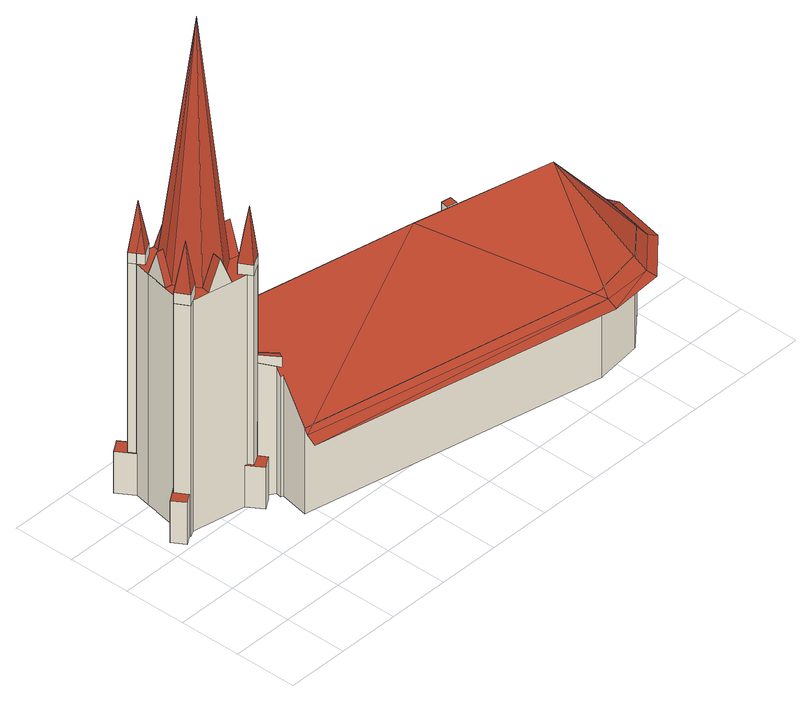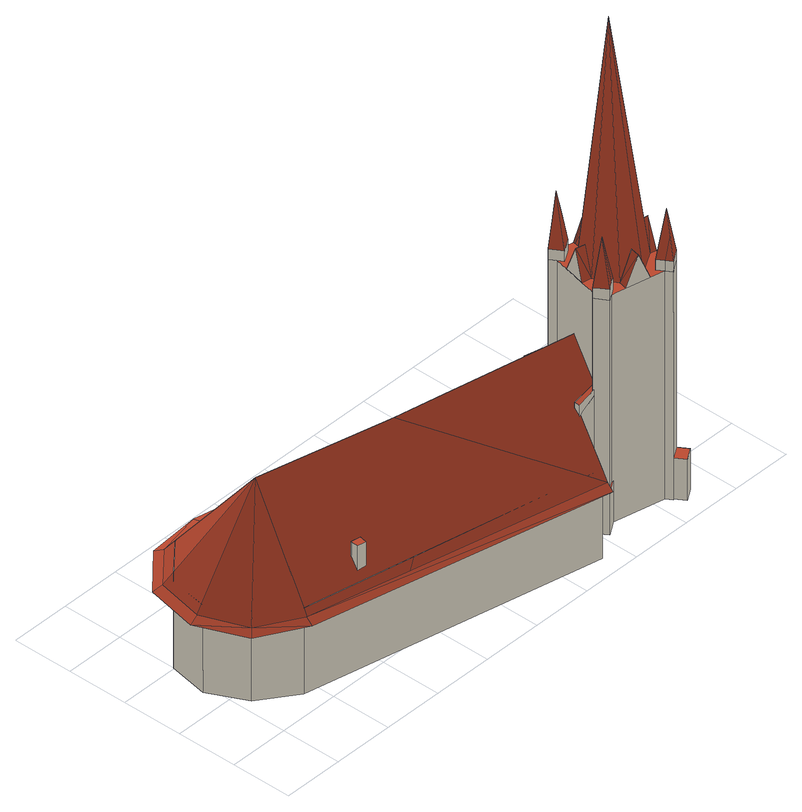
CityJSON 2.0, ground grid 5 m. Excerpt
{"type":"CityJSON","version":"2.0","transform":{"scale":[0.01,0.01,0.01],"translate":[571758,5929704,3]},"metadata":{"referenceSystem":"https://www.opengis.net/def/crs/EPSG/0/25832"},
"CityObjects":{
"building1":{"type":"Building","attributes":{"Grundfläche 2D":"43.198552","Grundhöhe NN":"3.279"},"children":["building1-1","building1-2","building1-3","building1-4","building1-5","building1-6","building1-7","building1-8"],"geometry":[{"type":"Solid","lod":"3","boundaries":[[[[0,1,2]],[[3,2,1]],[[3,4,2]],[[0,2,5]],[[6,2,4]],[[7,2,6]],[[8,2,7]],[[2,8,9]],[[9,10,2]],[[5,2,10]],[[11,12,13,14,15,16,17,18,19,20,21,22,23,24,25,26,27,28,29,30,31,32,33,34,35,36,37,38,39,40,41,42,43,44,45,46,47,48],[8,7,6,4,3,1,0,5,10,9]],[[49,50,51,52,53,54]],[[55,56,57,58,59,60,61]],[[62,63,64,65,66,67,68,69,70,71]],[[72,73,74,75,76,77]],[[78,51,50,79]],[[80,81,62,71]],[[20,19,82,83]],[[57,56,21,20,83,84]],[[56,55,22,21]],[[55,61,23,22]],[[24,23,61,60,85,86]],[[87,88,89,90,29,28,27,26,25,24,86,91]],[[73,72,30,29,90,92]],[[77,93,94,31,30,72]],[[32,31,94,95]],[[96,69,68,36,35,34,33,32,95,97]],[[68,67,66,38,37,36]],[[38,66,65,98,99,63,62,39]],[[39,62,81]],[[40,39,81,100]],[[101,102,43,42,41,40,100,103]],[[104,105,48,47,46,45,44,43,102,106]],[[107,12,11,48,105,108]],[[79,50,49,14,13,12,107,109]],[[49,54,15,14]],[[82,19,18,17,16,15,54,53,110,111]],[[52,51,78,112]],[[112,110,53,52]],[[113,58,57,84]],[[59,58,113,114]],[[114,85,60,59]],[[115,70,69,96]],[[71,70,115,80]],[[99,116,64,63]],[[116,98,65,64]],[[117,74,73,92]],[[75,74,117,118]],[[76,75,118,119]],[[76,119,93,77]],[[104,106,102,101,103,100,81,80,115,96,97,95,94,93,119,118,117,92,90,89,88,87,91,86,85,114,113,84,83,82,111,110,112,78,79,109,107,108,105],[99,98,116]]]],"semantics":{"surfaces":[{"type":"RoofSurface"},{"type":"WallSurface"},{"type":"GroundSurface"}],"values":[[0,0,0,0,0,0,0,0,0,0,0,0,0,0,0,1,1,1,1,1,1,1,1,1,1,1,1,1,1,1,1,1,1,1,1,1,1,1,1,1,1,1,1,1,1,1,1,1,1,1,2]]}}]},
"building1-1":{"type":"BuildingInstallation","parents":["building1"],"geometry":[{"type":"MultiSurface","lod":"3","boundaries":[[[120,121,122]],[[123,124,121,125]],[[122,121,124]],[[120,126,125,121]],[[126,127,128,125]],[[129,128,127]],[[130,123,125,128,129]],[[131,132,126,120]],[[127,126,132,19]],[[19,20,129,127]],[[20,21,123,130,129]],[[21,22,124,123]],[[22,23,122,124]],[[120,122,23,131]]],"semantics":{"surfaces":[{"type":"RoofSurface"},{"type":"WallSurface"}],"values":[0,0,0,0,0,0,0,1,1,1,1,1,1,1]}}]},
"building1-2":{"type":"BuildingInstallation","parents":["building1"],"geometry":[{"type":"MultiSurface","lod":"3","boundaries":[[[133,10,17]],[[134,10,133]],[[5,134,133,18]],[[18,133,17]],[[5,10,134]]],"semantics":{"surfaces":[{"type":"RoofSurface"},{"type":"WallSurface"}],"values":[0,0,0,1,1]}}]},
"building1-3":{"type":"BuildingInstallation","parents":["building1"],"geometry":[{"type":"MultiSurface","lod":"3","boundaries":[[[135,136,137,138,139,140,141]],[[142,143,141,140,139]],[[144,145,146,147,139,138,137]],[[148,147,146]],[[148,143,142,147]],[[147,142,139]],[[11,12,137,136,135,141,149,48]],[[12,13,14,146,145,144,137]],[[146,14,15,150,143,148]],[[149,141,143,150]]],"semantics":{"surfaces":[{"type":"RoofSurface"},{"type":"WallSurface"}],"values":[0,0,0,0,0,0,1,1,1,1]}}]},
"building1-4":{"type":"BuildingInstallation","parents":["building1"],"geometry":[{"type":"MultiSurface","lod":"3","boundaries":[[[151,8,44,152,153]],[[9,153,47]],[[9,151,153]],[[46,47,153,152,44,45]],[[9,8,151]]],"semantics":{"surfaces":[{"type":"RoofSurface"},{"type":"WallSurface"}],"values":[0,0,0,1,1]}}]},
"building1-5":{"type":"BuildingInstallation","parents":["building1"],"geometry":[{"type":"MultiSurface","lod":"3","boundaries":[[[28,4,154]],[[4,155,156,157,154]],[[156,0,158,157]],[[24,158,0]],[[3,155,4]],[[3,1,156,155]],[[1,0,156]],[[26,27,28,154,157,158,24,25]]],"semantics":{"surfaces":[{"type":"RoofSurface"},{"type":"WallSurface"}],"values":[0,0,0,0,1,1,1,1]}}]},
"building1-6":{"type":"BuildingInstallation","parents":["building1"],"geometry":[{"type":"MultiSurface","lod":"3","boundaries":[[[159,160,161,162,163]],[[164,162,161]],[[164,165,166,162]],[[167,168,159,163,162,166,165]],[[169,29,30,164,161]],[[30,31,165,164]],[[31,32,170,171,159,168,167,165]],[[169,161,160,159,171,172]]],"semantics":{"surfaces":[{"type":"RoofSurface"},{"type":"WallSurface"}],"values":[0,0,0,0,1,1,1,1]}}]},
"building1-7":{"type":"BuildingInstallation","parents":["building1"],"geometry":[{"type":"MultiSurface","lod":"3","boundaries":[[[173,6,34,174]],[[35,175,174]],[[175,173,174]],[[7,173,175]],[[35,174,34]],[[7,6,173]]],"semantics":{"surfaces":[{"type":"RoofSurface"},{"type":"WallSurface"}],"values":[0,0,0,0,1,1]}}]},
"building1-8":{"type":"BuildingInstallation","parents":["building1"],"geometry":[{"type":"MultiSurface","lod":"3","boundaries":[[[176,177,178,179,180,181]],[[182,183,184,176,181,180]],[[179,185,186,187,180]],[[188,189,190,183,182,180,187,186]],[[37,38,179,178,177,176,191,36]],[[38,39,40,186,185,179]],[[40,41,42,43,192,183,190,189,188,186]],[[191,176,184,183,192,193]]],"semantics":{"surfaces":[{"type":"RoofSurface"},{"type":"WallSurface"}],"values":[0,0,0,0,1,1,1,1]}}]},
"building2":{"type":"Building","attributes":{"Grundfläche 2D":"352.259567","Grundhöhe NN":"3.279"},"children":["building2-1","building2-2","building2-3"],"geometry":[{"type":"MultiSurface","lod":"3","boundaries":[[[194,195,196,197,198,199,200,201,202,203,204,205,206]],[[204,207,205]],[[208,198,197,196,209,210]],[[211,212,213,214,215,216,217,218,219,220,221,222,196,195,194]],[[196,222,221,223,224]],[[225,209,196,224,223]],[[209,225,223,226,227]],[[228,223,221]],[[229,223,228]],[[230,226,229]],[[229,226,223]],[[230,231,232,226]],[[231,233,234,232]],[[235,236,233]],[[233,236,234]],[[237,236,235]],[[238,208,237]],[[237,208,236]],[[198,208,238]],[[236,239,209,240,234]],[[209,241,232,234,240]],[[209,239,236,208,210]],[[227,226,232,241,209]],[[242,243,227,225,244,245,246]],[[220,247,248,245,244,224,222,249]],[[250,241,243,242,251]],[[252,240,250,251,253]],[[254,252,253,255]],[[256,210,239,254,255,257]],[[199,258,197,259,210,256,260]],[[200,199,260,261]],[[201,200,261,109]],[[202,201,109,107]],[[215,214,213,212,102,100]],[[204,203,202,107,105]],[[105,207,204]],[[212,211,194,206,205,207,105,102]],[[216,215,100,81]],[[217,216,81,262]],[[218,217,262,263]],[[219,218,263,264]],[[220,219,264,247]],[[81,100,102,105,107,109,261,260,256,257,255,253,251,242,246,245,248,247,264,263,262]],[[249,222,224,223,221,220]],[[197,258,199,198]],[[208,210,259,197,198]],[[223,224,244,225]],[[226,223,225,227]],[[241,232,226,227,243]],[[240,234,232,241,250]],[[254,239,236,234,240,252]],[[208,236,239,210]]],"semantics":{"surfaces":[{"type":"RoofSurface"},{"type":"WallSurface"},{"type":"GroundSurface"}],"values":[0,0,0,0,0,0,0,0,0,0,0,0,0,0,0,0,0,0,0,0,0,0,0,1,1,1,1,1,1,1,1,1,1,1,1,1,1,1,1,1,1,1,2,0,0,0,0,0,0,0,0,0]}}]},
"building2-1":{"type":"BuildingInstallation","parents":["building2"],"geometry":[{"type":"MultiSurface","lod":"3","boundaries":[[[265,266,267,268]],[[268,267,269,270]],[[265,268,270,271]],[[266,265,271,272]],[[267,266,272,269]]],"semantics":{"surfaces":[{"type":"RoofSurface"},{"type":"WallSurface"}],"values":[0,1,1,1,1]}}]},
"building2-2":{"type":"BuildingInstallation","parents":["building2"],"geometry":[{"type":"MultiSurface","lod":"3","boundaries":[[[273,204,274]],[[273,274,275]],[[276,277,278,279,280,273,275]],[[275,274,281,276]],[[277,276,281,282]],[[277,282,200,201,279,278]],[[201,202,280,279]],[[202,203,204,273,280]]],"semantics":{"surfaces":[{"type":"RoofSurface"},{"type":"WallSurface"}],"values":[0,0,0,1,1,1,1,1]}}]},
"building2-3":{"type":"BuildingInstallation","parents":["building2"],"geometry":[{"type":"MultiSurface","lod":"3","boundaries":[[[283,284,285,286,287,288,289]],[[284,283,290,291]],[[284,291,292,293,214,287,286,285]],[[214,215,288,287]],[[215,216,289,288]],[[216,217,290,283,289]]],"semantics":{"surfaces":[{"type":"RoofSurface"},{"type":"WallSurface"}],"values":[0,1,1,1,1,1]}}]}
},
"vertices":[
[336,1513,2005],[321,1424,2005],[584,1357,4125],[321,1422,2005],[305,1324,2005],[512,1614,2005],[419,1155,2005],[609,1124,2005],[765,1225,2005],[801,1400,2005],[710,1577,2005],[913,1524,2005],[958,1553,2005],[951,1563,2005],[893,1654,2005],[848,1625,2005],[799,1634,2005],[726,1650,2005],[527,1691,2005],[410,1716,2005],[379,1765,2005],[277,1702,2005],[308,1653,2005],[308,1651,2005],[284,1523,2005],[268,1434,2005],[267,1431,2005],[249,1334,2005],[249,1332,2005],[228,1219,2005],[167,1185,2005],[226,1081,2005],[274,1109,2005],[325,1099,2005],[408,1083,2005],[595,1048,2005],[720,1024,2005],[722,1022,2005],[744,983,2005],[835,1036,2005],[849,1044,2005],[833,1072,2005],[827,1083,2005],[817,1100,2005],[840,1208,2005],[859,1293,2005],[863,1310,2005],[880,1387,2005],[909,1521,2005],[893,1654,384],[950,1566,384],[1012,1606,384],[948,1705,384],[830,1628,384],[848,1625,384],[308,1653,384],[277,1702,384],[370,1759,384],[318,1839,384],[219,1775,384],[306,1641,384],[308,1651,384],[835,1036,384],[798,1015,384],[798,1012,384],[795,1013,384],[744,983,384],[722,1022,384],[720,1024,384],[700,1028,384],[778,908,384],[876,972,384],[167,1185,384],[221,1215,384],[224,1233,384],[83,1141,384],[147,1042,384],[221,1090,384],[1012,1606,28],[950,1566,28],[876,972,28],[835,1036,28],[410,1716,28],[379,1765,28],[370,1759,28],[306,1641,28],[284,1523,28],[267,1431,28],[249,1334,28],[249,1332,28],[228,1219,28],[268,1434,28],[221,1215,28],[221,1090,28],[226,1081,28],[274,1109,28],[700,1028,28],[325,1099,28],[795,1013,28],[798,1015,28],[849,1044,28],[827,1083,28],[817,1100,28],[833,1072,28],[863,1310,28],[909,1521,28],[859,1293,28],[958,1553,28],[913,1524,28],[951,1563,28],[830,1628,28],[799,1634,28],[948,1705,28],[318,1839,28],[219,1775,28],[778,908,28],[798,1012,28],[224,1233,28],[83,1141,28],[147,1042,28],
[342,1598,2097],[351,1642,2302],[308,1651,2097],[277,1702,2097],[308,1653,2097],[360,1685,2503],[444,1662,2097],[410,1716,2097],[370,1725,2300],[379,1765,2097],[330,1734,2097],[342,1598,2005],[444,1662,2005],
[627,1671,2250],[612,1595,2250],
[909,1521,2097],[913,1524,2097],[958,1553,2097],[918,1562,2313],[883,1570,2503],[871,1534,2330],[855,1486,2097],[839,1578,2311],[790,1587,2097],[951,1563,2097],[928,1599,2097],[893,1654,2097],[883,1571,2495],[848,1625,2120],[855,1486,2005],[790,1587,2005],
[785,1327,2250],[859,1293,2209],[863,1310,2250],
[249,1334,2010],[321,1422,2247],[321,1424,2250],[267,1431,2250],[268,1434,2244],
[333,1142,2097],[306,1188,2097],[274,1246,2097],[252,1157,2503],[282,1151,2350],[167,1185,2097],[226,1081,2097],[239,1121,2308],[274,1109,2097],[278,1111,2097],[274,1246,2005],[278,1111,2005],[333,1142,2005],[306,1188,2005],
[512,1140,2250],[501,1066,2250],[599,1067,2005],
[686,1082,2097],[720,1024,2097],[722,1022,2097],[744,983,2097],[772,1051,2555],[735,1064,2358],[779,1084,2392],[792,1144,2097],[737,1112,2097],[835,1036,2097],[849,1044,2097],[812,1047,2316],[833,1072,2097],[827,1083,2097],[817,1100,2097],[686,1082,2005],[792,1144,2005],[737,1112,2005],
[859,1293,1500],[1936,1081,1500],[2350,1003,1500],[1296,1810,803],[1185,1895,729],[1171,1836,801],[1115,1586,1103],[951,1563,1166],[958,1553,1176],[913,1524,1220],[911,1522,1223],[899,1476,1278],[863,1310,1480],[909,1521,1224],[3626,1370,723],[3461,748,1500],[3615,1329,773],[840,1208,1391],[817,1100,1254],[827,1083,1234],[833,1072,1223],[849,1044,1192],[835,1036,1179],[949,966,1120],[941,917,1058],[962,915,1060],[916,681,761],[910,651,723],[980,668,761],[3342,145,723],[3270,207,779],[3352,196,789],[3739,159,723],[3701,239,828],[894,569,689],[3329,57,689],[3769,92,689],[4099,384,689],[4029,413,723],[4190,814,689],[4111,802,723],[4020,1217,689],[3966,1171,723],[3643,1432,689],[1199,1960,689],[3907,1122,814],[4060,798,783],[3962,453,815],[3716,241,28],[3716,241,818],[3334,194,781],[3334,194,28],[3352,196,28],[916,681,28],[960,672,28],[960,672,761],[4002,487,774],[4002,487,28],[4063,812,774],[4063,812,28],[3911,1119,810],[3911,1119,28],[3615,1329,28],[3907,1122,28],[1256,1818,802],[3540,1345,775],[1171,1836,28],[1115,1586,28],[949,966,28],[941,917,28],[962,915,28],
[3121,1313,1050],[3132,1379,1050],[3057,1392,1050],[3045,1327,1050],[3057,1392,846],[3045,1327,927],[3121,1313,923],[3132,1379,841],
[913,1524,1223],[915,1522,1222],[955,1525,1217],[1128,1542,1195],[1126,1588,1195],[1115,1586,1197],[951,1563,1217],[958,1553,1217],[1128,1542,1151],[1126,1588,1098],
[981,946,1190],[1002,986,1190],[934,1021,1215],[848,1065,1247],[833,1072,1252],[849,1044,1244],[835,1036,1246],[981,946,1103],[1002,986,1158],[934,1021,1184],[848,1065,1217]
]}
